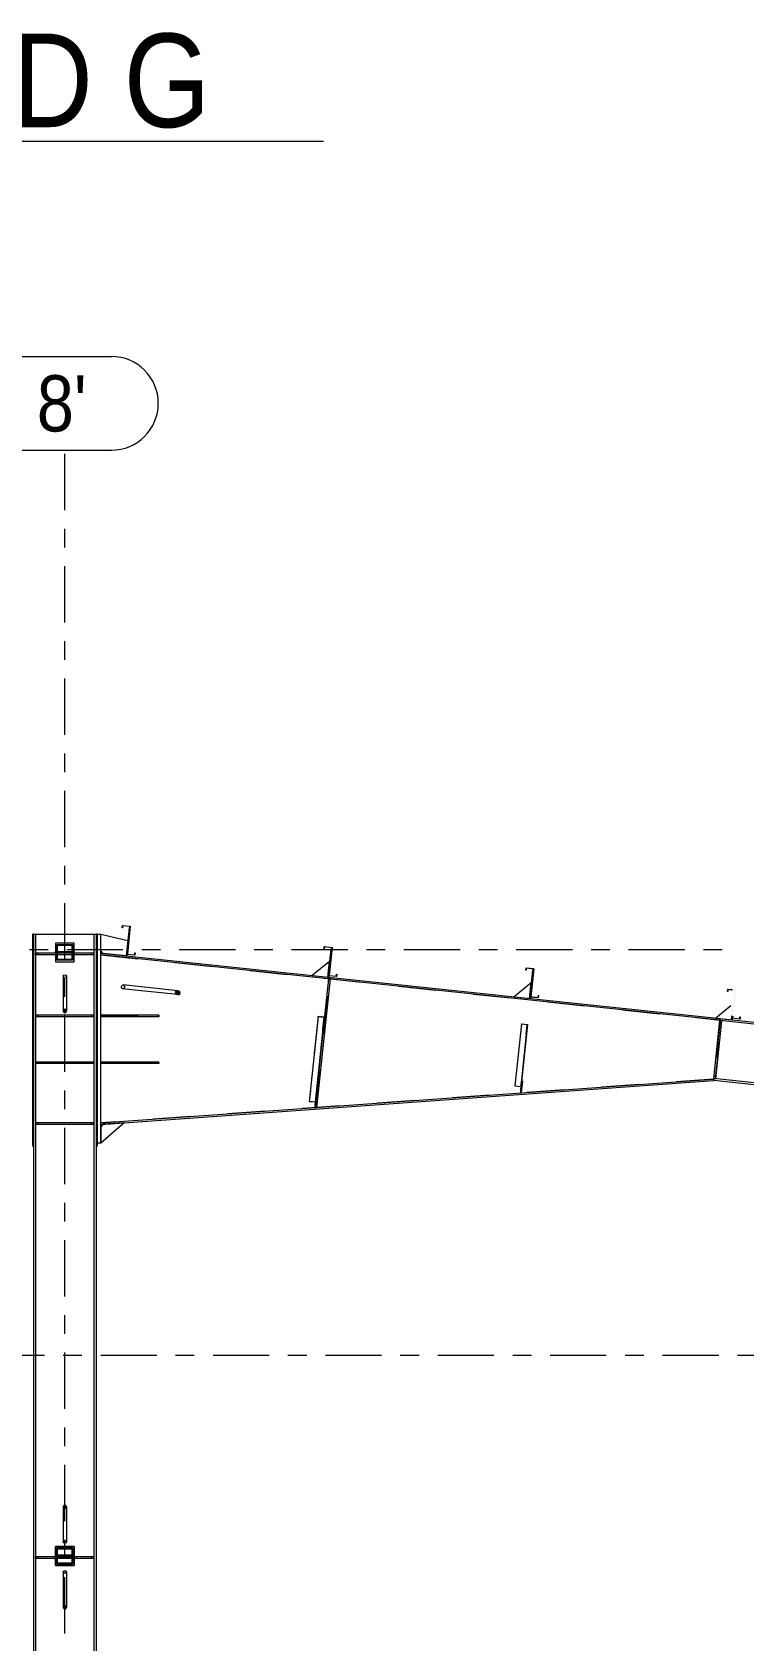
# Model space of a CAD drawing. Header units: millimetres. Extents: x -49 to 773, y -73 to 501.
# Drawn here: x 224.4 to 262.4, y 246.2 to 332.1 of the extents above; entities that cross this region are included whole.
import ezdxf

# ---------------------------------------------------------------- set-up
doc = ezdxf.new("R2010")
doc.units = ezdxf.units.MM
for name, pattern in [('XKITLINE00', [0]), ('XKITLINE02', [4, 2, -2]), ('XKITLINE03', [6, 3, -1, 1, -1])]:
    doc.linetypes.add(name, pattern=pattern)
for name, color, linetype, lineweight in [('OtherObjectType', 7, 'Continuous', 0), ('Part', 2, 'Continuous', 0), ('S-grid', 1, 'Continuous', 0)]:
    doc.layers.add(name, color=color, linetype=linetype, lineweight=lineweight)
doc.styles.add('ARIAL', font='ARIAL.TTF')

# ---------------------------------------------------------------- blocks, each defined once
blk = doc.blocks.new('*A217')
at = {"layer": 'Part'}
blk.add_hatch(color=3, dxfattribs=at).paths.add_polyline_path([(226.147, 253.457), (226.206, 253.43), (226.23, 253.364), (226.206, 253.299), (226.147, 253.271), (226.088, 253.299), (226.064, 253.364), (226.088, 253.43)], flags=17)
blk = doc.blocks.new('*A218')
at = {"layer": 'Part'}
blk.add_hatch(color=3, dxfattribs=at).paths.add_polyline_path([(226.147, 248.087), (226.206, 248.06), (226.23, 247.994), (226.206, 247.928), (226.147, 247.901), (226.088, 247.928), (226.064, 247.994), (226.088, 248.06)], flags=17)
blk = doc.blocks.new('*A223')
at = {"layer": 'Part'}
h = blk.add_hatch(color=3, dxfattribs=at)
h.paths.add_polyline_path([(225.73, 250.32), (225.73, 251.154), (226.564, 251.154), (226.564, 250.32)], flags=17)
h.paths.add_polyline_path([(225.764, 251.12), (225.764, 250.354), (226.53, 250.354), (226.53, 251.12)])
blk = doc.blocks.new('*A226')
at = {"layer": 'Part'}
blk.add_hatch(color=3, dxfattribs=at).paths.add_polyline_path([(250.529, 279.137), (250.531, 279.163), (250.863, 279.128), (250.808, 278.607), (250.791, 278.609), (250.843, 279.104)], flags=17)
blk = doc.blocks.new('*A228')
at = {"layer": 'Part'}
h = blk.add_hatch(color=3, dxfattribs=at)
h.paths.add_polyline_path([(225.73, 282.558), (225.73, 283.392), (226.564, 283.392), (226.564, 282.558)], flags=17)
h.paths.add_polyline_path([(225.764, 283.358), (225.764, 282.592), (226.53, 282.592), (226.53, 283.358)])
blk = doc.blocks.new('*A241')
at = {"layer": 'Part'}
blk.add_hatch(color=3, dxfattribs=at).paths.add_polyline_path([(251.419, 280.57), (251.43, 280.679), (251.445, 280.677), (251.432, 280.553), (251.018, 280.597), (251.175, 282.09), (250.791, 282.131), (250.779, 282.021), (250.764, 282.023), (250.777, 282.147), (251.192, 282.104), (251.034, 280.61)], flags=17)
blk = doc.blocks.new('*A242')
at = {"layer": 'Part'}
blk.add_hatch(color=3, dxfattribs=at).paths.add_polyline_path([(240.645, 281.706), (240.657, 281.815), (240.672, 281.814), (240.658, 281.689), (240.244, 281.733), (240.402, 283.227), (240.017, 283.267), (240.006, 283.158), (239.991, 283.159), (240.004, 283.284), (240.418, 283.24), (240.261, 281.747)], flags=17)
blk = doc.blocks.new('*A243')
at = {"layer": 'Part'}
blk.add_hatch(color=3, dxfattribs=at).paths.add_polyline_path([(240.645, 281.706), (240.657, 281.815), (240.672, 281.814), (240.658, 281.689), (240.244, 281.733), (240.402, 283.227), (240.017, 283.267), (240.006, 283.158), (239.991, 283.159), (240.004, 283.284), (240.418, 283.24), (240.261, 281.747)], flags=17)
blk = doc.blocks.new('*A246')
at = {"layer": 'Part'}
blk.add_hatch(color=3, dxfattribs=at).paths.add_polyline_path([(239.677, 279.534), (239.68, 279.567), (240.012, 279.532), (239.944, 278.887), (239.927, 278.888), (239.992, 279.501)], flags=17)
blk = doc.blocks.new('*A247')
at = {"layer": 'Part'}
blk.add_hatch(color=3, dxfattribs=at).paths.add_polyline_path([(232.252, 280.907), (232.296, 280.864), (232.308, 280.81), (232.285, 280.761), (232.233, 280.728), (232.165, 280.721), (232.101, 280.742), (232.056, 280.785), (232.044, 280.838), (232.067, 280.888), (232.12, 280.921), (232.187, 280.928)], flags=17)
blk = doc.blocks.new('*A249')
at = {"layer": 'Part'}
blk.add_hatch(color=3, dxfattribs=at).paths.add_polyline_path([(226.147, 279.938), (226.206, 279.911), (226.23, 279.846), (226.206, 279.78), (226.147, 279.753), (226.088, 279.78), (226.064, 279.846), (226.088, 279.911)], flags=17)
blk = doc.blocks.new('*A250')
at = {"layer": 'Part'}
blk.add_hatch(color=3, dxfattribs=at).paths.add_polyline_path([(229.872, 282.842), (229.883, 282.952), (229.898, 282.95), (229.885, 282.826), (229.471, 282.87), (229.628, 284.363), (229.244, 284.403), (229.232, 284.294), (229.217, 284.296), (229.23, 284.42), (229.645, 284.376), (229.487, 282.883)], flags=17)
blk = doc.blocks.new('*A251')
at = {"layer": 'Part'}
blk.add_hatch(color=3, dxfattribs=at).paths.add_polyline_path([(229.872, 282.842), (229.883, 282.952), (229.898, 282.95), (229.885, 282.826), (229.471, 282.87), (229.628, 284.363), (229.244, 284.403), (229.232, 284.294), (229.217, 284.296), (229.23, 284.42), (229.645, 284.376), (229.487, 282.883)], flags=17)
blk = doc.blocks.new('*A254')
at = {"layer": 'Part'}
blk.add_hatch(color=3, dxfattribs=at).paths.add_polyline_path([(262.192, 279.433), (262.204, 279.543), (262.219, 279.541), (262.206, 279.417), (261.791, 279.46), (261.949, 280.954), (261.564, 280.994), (261.553, 280.885), (261.538, 280.887), (261.551, 281.011), (261.965, 280.967), (261.808, 279.474)], flags=17)
blk = doc.blocks.new('*A255')
at = {"layer": 'Part'}
blk.add_hatch(color=3, dxfattribs=at).paths.add_polyline_path([(262.192, 279.433), (262.204, 279.543), (262.219, 279.541), (262.206, 279.417), (261.791, 279.46), (261.949, 280.954), (261.564, 280.994), (261.553, 280.885), (261.538, 280.887), (261.551, 281.011), (261.965, 280.967), (261.808, 279.474)], flags=17)
blk = doc.blocks.new('*A256')
at = {"layer": 'Part'}
blk.add_hatch(color=3, dxfattribs=at).paths.add_polyline_path([(251.419, 280.57), (251.43, 280.679), (251.445, 280.677), (251.432, 280.553), (251.018, 280.597), (251.175, 282.09), (250.791, 282.131), (250.779, 282.021), (250.764, 282.023), (250.777, 282.147), (251.192, 282.104), (251.034, 280.61)], flags=17)
blk = doc.blocks.new('*A896')
at = {"layer": 'S-grid', "color": 1, "linetype": 'XKITLINE03', "lineweight": 0}
blk.add_line((190.255, 283.136), (262.038, 283.136), dxfattribs=at)
blk = doc.blocks.new('*A897')
at = {"layer": 'S-grid', "color": 1, "linetype": 'XKITLINE03', "lineweight": 0}
blk.add_line((-5.936, 261.47), (454.905, 261.47), dxfattribs=at)
blk = doc.blocks.new('*A1140')
at = {"layer": 'S-grid', "color": 1, "linetype": 'XKITLINE03', "lineweight": 0}
blk.add_line((226.147, 162.602), (226.147, 309.803), dxfattribs=at)
at = {"layer": 'S-grid', "color": 3, "style": 'ARIAL', "width": 0.85}
blk.add_text("8'", height=3, dxfattribs=at).set_placement((224.653, 310.803))
blk = doc.blocks.new('*A1141')
at = {"layer": 'Part', "color": 2, "linetype": 'XKITLINE00', "lineweight": 0}
for p, q in [((224.48, 283.953), (227.814, 283.953)), ((224.589, 283.953), (224.589, 282.933)), ((227.705, 283.953), (227.705, 282.933)), ((224.589, 282.85), (224.589, 250.695)), ((227.705, 282.85), (227.705, 250.695)), ((224.48, 272.62), (224.48, 186.428)), ((227.814, 272.62), (227.814, 186.428)), ((224.589, 250.612), (224.589, 218.457)), ((227.705, 250.612), (227.705, 218.457))]:
    blk.add_line(p, q, dxfattribs=at)
at = {"layer": 'Part', "color": 7, "linetype": 'XKITLINE02', "lineweight": 0}
for p, q in [((224.48, 272.62), (224.48, 283.953)), ((227.814, 283.953), (227.814, 272.62)), ((224.589, 282.933), (224.589, 282.85)), ((227.705, 282.933), (227.705, 282.85)), ((224.589, 250.695), (224.589, 250.612)), ((227.705, 250.695), (227.705, 250.612))]:
    blk.add_line(p, q, dxfattribs=at)
blk = doc.blocks.new('*A1144')
at = {"layer": 'Part', "color": 7, "linetype": 'XKITLINE02', "lineweight": 0}
for p, q in [((261.135, 279.337), (260.808, 276.237)), ((261.138, 279.362), (261.146, 279.445)), ((333.78, 271.784), (333.43, 268.469)), ((326.074, 269.244), (325.743, 269.279)), ((326.086, 269.352), (325.754, 269.387))]:
    blk.add_line(p, q, dxfattribs=at)
at = {"layer": 'Part', "color": 2, "linetype": 'XKITLINE00', "lineweight": 0}
for p, q in [((261.138, 279.362), (261.135, 279.337)), ((333.769, 271.676), (261.135, 279.337)), ((261.146, 279.445), (333.78, 271.784)), ((260.808, 276.237), (260.797, 276.13)), ((325.743, 269.279), (260.797, 276.13)), ((325.754, 269.387), (260.808, 276.237)), ((333.43, 268.469), (326.074, 269.244)), ((333.442, 268.576), (326.086, 269.352))]:
    blk.add_line(p, q, dxfattribs=at)
blk = doc.blocks.new('*A1191')
at = {"layer": 'Part', "color": 2, "linetype": 'XKITLINE00', "lineweight": 0}
for p, q in [((226.088, 253.43), (226.064, 253.364)), ((226.064, 253.364), (226.064, 251.955)), ((226.064, 253.364), (226.088, 253.299)), ((226.147, 253.457), (226.088, 253.43)), ((226.088, 253.299), (226.147, 253.271)), ((226.206, 253.43), (226.147, 253.457)), ((226.147, 253.271), (226.206, 253.299)), ((226.23, 253.364), (226.206, 253.43)), ((226.206, 253.299), (226.23, 253.364)), ((226.23, 253.364), (226.23, 251.955))]:
    blk.add_line(p, q, dxfattribs=at)
at = {"layer": 'Part', "color": 7, "linetype": 'XKITLINE02', "lineweight": 0}
for p, q in [((226.064, 251.955), (226.064, 251.499)), ((226.23, 251.955), (226.23, 251.499)), ((226.064, 251.499), (226.088, 251.552)), ((226.088, 251.446), (226.064, 251.499)), ((226.088, 251.552), (226.147, 251.574)), ((226.147, 251.424), (226.088, 251.446)), ((226.147, 251.574), (226.206, 251.552)), ((226.206, 251.446), (226.147, 251.424)), ((226.206, 251.552), (226.23, 251.499)), ((226.23, 251.499), (226.206, 251.446))]:
    blk.add_line(p, q, dxfattribs=at)
blk = doc.blocks.new('*A1192')
at = {"layer": 'Part', "color": 7, "linetype": 'XKITLINE02', "lineweight": 0}
for p, q in [((226.064, 249.882), (226.088, 249.935)), ((226.064, 249.882), (226.064, 249.422)), ((226.088, 249.829), (226.064, 249.882)), ((226.088, 249.935), (226.147, 249.957)), ((226.147, 249.807), (226.088, 249.829)), ((226.147, 249.957), (226.206, 249.935)), ((226.206, 249.829), (226.147, 249.807)), ((226.206, 249.935), (226.23, 249.882)), ((226.23, 249.882), (226.206, 249.829)), ((226.23, 249.882), (226.23, 249.422))]:
    blk.add_line(p, q, dxfattribs=at)
at = {"layer": 'Part', "color": 2, "linetype": 'XKITLINE00', "lineweight": 0}
for p, q in [((226.064, 249.422), (226.064, 247.994)), ((226.23, 249.422), (226.23, 247.994)), ((226.088, 248.06), (226.064, 247.994)), ((226.064, 247.994), (226.088, 247.928)), ((226.147, 248.087), (226.088, 248.06)), ((226.088, 247.928), (226.147, 247.901)), ((226.206, 248.06), (226.147, 248.087)), ((226.147, 247.901), (226.206, 247.928)), ((226.23, 247.994), (226.206, 248.06)), ((226.206, 247.928), (226.23, 247.994))]:
    blk.add_line(p, q, dxfattribs=at)
blk = doc.blocks.new('*A1197')
at = {"layer": 'Part', "color": 7, "linetype": 'XKITLINE02', "lineweight": 0}
for p, q in [((226.564, 251.154), (225.73, 251.154)), ((225.73, 251.154), (225.73, 250.32)), ((225.764, 250.354), (225.764, 251.12)), ((225.764, 251.12), (226.53, 251.12)), ((226.53, 251.12), (226.53, 250.354)), ((226.564, 250.32), (226.564, 251.154)), ((225.73, 250.32), (226.564, 250.32)), ((226.53, 250.354), (225.764, 250.354))]:
    blk.add_line(p, q, dxfattribs=at)
blk = doc.blocks.new('*A1205')
at = {"layer": 'Part', "color": 2, "linetype": 'XKITLINE00', "lineweight": 0}
for p, q in [((225.647, 250.695), (224.589, 250.695)), ((224.589, 250.612), (224.589, 250.695)), ((225.647, 250.612), (224.589, 250.612)), ((227.705, 250.695), (226.647, 250.695)), ((227.705, 250.612), (226.647, 250.612)), ((227.705, 250.695), (227.705, 250.612))]:
    blk.add_line(p, q, dxfattribs=at)
at = {"layer": 'Part', "color": 7, "linetype": 'XKITLINE02', "lineweight": 0}
for p, q in [((224.714, 250.612), (224.714, 250.695)), ((226.647, 250.695), (225.647, 250.695)), ((226.647, 250.612), (225.647, 250.612)), ((227.58, 250.612), (227.58, 250.695))]:
    blk.add_line(p, q, dxfattribs=at)
blk = doc.blocks.new('*A1206')
at = {"layer": 'Part', "color": 7, "linetype": 'XKITLINE02', "lineweight": 0}
for p, q in [((225.647, 250.695), (225.647, 250.779)), ((225.647, 250.779), (226.647, 250.779)), ((226.647, 250.695), (225.647, 250.695)), ((226.647, 250.779), (226.647, 250.695))]:
    blk.add_line(p, q, dxfattribs=at)
blk = doc.blocks.new('*A1207')
at = {"layer": 'Part', "color": 2, "linetype": 'XKITLINE00', "lineweight": 0}
for p, q in [((226.647, 251.237), (225.647, 251.237)), ((225.647, 251.237), (225.647, 250.237)), ((226.647, 250.237), (226.647, 251.237)), ((225.647, 250.237), (226.647, 250.237))]:
    blk.add_line(p, q, dxfattribs=at)
blk = doc.blocks.new('*A1208')
at = {"layer": 'Part', "color": 7, "linetype": 'XKITLINE02', "lineweight": 0}
for p, q in [((227.705, 250.695), (224.589, 250.695)), ((224.589, 250.612), (224.589, 250.695)), ((227.705, 250.612), (224.589, 250.612)), ((224.714, 250.695), (224.714, 250.612)), ((227.58, 250.612), (227.58, 250.695)), ((227.705, 250.695), (227.705, 250.612))]:
    blk.add_line(p, q, dxfattribs=at)
blk = doc.blocks.new('*A1209')
at = {"layer": 'Part', "color": 7, "linetype": 'XKITLINE02', "lineweight": 0}
for p, q in [((225.647, 250.779), (225.647, 250.695)), ((226.647, 250.779), (225.647, 250.779)), ((225.647, 250.695), (226.647, 250.695)), ((226.647, 250.695), (226.647, 250.779))]:
    blk.add_line(p, q, dxfattribs=at)
blk = doc.blocks.new('*A1210')
at = {"layer": 'Part', "color": 7, "linetype": 'XKITLINE02', "lineweight": 0}
for p, q in [((225.647, 251.237), (226.647, 251.237)), ((225.647, 250.237), (225.647, 251.237)), ((226.647, 251.237), (226.647, 250.237)), ((226.647, 250.237), (225.647, 250.237))]:
    blk.add_line(p, q, dxfattribs=at)
blk = doc.blocks.new('*A1212')
at = {"layer": 'Part', "color": 2, "linetype": 'XKITLINE00', "lineweight": 0}
for p, q in [((225.73, 250.32), (225.73, 251.154)), ((225.73, 251.154), (226.564, 251.154)), ((225.764, 250.354), (225.764, 251.12)), ((225.764, 251.12), (226.53, 251.12)), ((226.53, 251.12), (226.53, 250.354)), ((226.564, 251.154), (226.564, 250.32)), ((226.564, 250.32), (225.73, 250.32)), ((226.53, 250.354), (225.764, 250.354))]:
    blk.add_line(p, q, dxfattribs=at)
blk = doc.blocks.new('*A1215')
at = {"layer": 'Part', "color": 2, "linetype": 'XKITLINE00', "lineweight": 0}
blk.add_line((251.055, 281.347), (250.139, 280.606), dxfattribs=at)
at = {"layer": 'Part', "color": 7, "linetype": 'XKITLINE02', "lineweight": 0}
for p, q in [((250.968, 280.518), (251.055, 281.347)), ((250.139, 280.606), (250.968, 280.518))]:
    blk.add_line(p, q, dxfattribs=at)
blk = doc.blocks.new('*A1216')
at = {"layer": 'Part', "color": 2, "linetype": 'XKITLINE00', "lineweight": 0}
for p, q in [((250.521, 275.883), (250.477, 275.474)), ((250.584, 276.092), (250.52, 275.477)), ((250.543, 276.096), (250.584, 276.092))]:
    blk.add_line(p, q, dxfattribs=at)
at = {"layer": 'Part', "color": 7, "linetype": 'XKITLINE02', "lineweight": 0}
for p, q in [((250.521, 275.883), (250.543, 276.096)), ((250.519, 275.47), (250.477, 275.474)), ((250.491, 275.599), (250.532, 275.594)), ((250.52, 275.477), (250.519, 275.47))]:
    blk.add_line(p, q, dxfattribs=at)
blk = doc.blocks.new('*A1217')
at = {"layer": 'Part', "color": 7, "linetype": 'XKITLINE02', "lineweight": 0}
for p, q in [((250.543, 276.096), (250.477, 275.474)), ((250.519, 275.47), (250.584, 276.092)), ((250.584, 276.092), (250.543, 276.096)), ((250.477, 275.474), (250.519, 275.47)), ((250.491, 275.599), (250.532, 275.594))]:
    blk.add_line(p, q, dxfattribs=at)
blk = doc.blocks.new('*A1218')
at = {"layer": 'Part', "color": 2, "linetype": 'XKITLINE00', "lineweight": 0}
for p, q in [((261.762, 279.581), (261.741, 279.382)), ((261.791, 279.46), (261.783, 279.378))]:
    blk.add_line(p, q, dxfattribs=at)
at = {"layer": 'Part', "color": 7, "linetype": 'XKITLINE02', "lineweight": 0}
for p, q in [((261.783, 279.378), (261.741, 279.382)), ((261.791, 279.46), (261.803, 279.576))]:
    blk.add_line(p, q, dxfattribs=at)
blk = doc.blocks.new('*A1219')
at = {"layer": 'Part', "color": 2, "linetype": 'XKITLINE00', "lineweight": 0}
blk.add_line((261.721, 280.123), (260.912, 279.469), dxfattribs=at)
at = {"layer": 'Part', "color": 7, "linetype": 'XKITLINE02', "lineweight": 0}
for p, q in [((260.912, 279.469), (261.741, 279.382)), ((261.741, 279.382), (261.762, 279.581))]:
    blk.add_line(p, q, dxfattribs=at)
blk = doc.blocks.new('*A1220')
at = {"layer": 'Part', "color": 7, "linetype": 'XKITLINE02', "lineweight": 0}
for p, q in [((250.531, 279.163), (250.181, 275.842)), ((250.843, 279.104), (250.475, 275.609)), ((250.491, 275.607), (250.863, 279.128)), ((250.181, 275.842), (250.496, 275.809)), ((250.182, 275.853), (250.514, 275.818)), ((250.475, 275.609), (250.491, 275.607))]:
    blk.add_line(p, q, dxfattribs=at)
blk = doc.blocks.new('*A1221')
at = {"layer": 'Part', "color": 2, "linetype": 'XKITLINE00', "lineweight": 0}
for p, q in [((250.529, 279.137), (250.181, 275.842)), ((250.791, 278.609), (250.475, 275.609)), ((250.863, 279.128), (250.521, 275.883)), ((250.529, 279.137), (250.531, 279.163)), ((250.843, 279.104), (250.529, 279.137)), ((250.531, 279.163), (250.863, 279.128)), ((250.791, 278.609), (250.843, 279.104)), ((250.791, 278.609), (250.808, 278.607)), ((250.181, 275.842), (250.496, 275.809)), ((250.475, 275.609), (250.491, 275.607))]:
    blk.add_line(p, q, dxfattribs=at)
at = {"layer": 'Part', "color": 7, "linetype": 'XKITLINE02', "lineweight": 0}
for p, q in [((250.182, 275.853), (250.514, 275.818)), ((250.491, 275.607), (250.521, 275.883))]:
    blk.add_line(p, q, dxfattribs=at)
blk = doc.blocks.new('*A1222')
at = {"layer": 'Part', "color": 7, "linetype": 'XKITLINE02', "lineweight": 0}
for p, q in [((261.135, 279.337), (260.808, 276.237)), ((260.891, 276.229), (261.218, 279.328)), ((261.218, 279.328), (261.135, 279.337)), ((261.122, 279.213), (261.205, 279.204)), ((260.808, 276.237), (260.891, 276.229)), ((260.821, 276.362), (260.904, 276.353))]:
    blk.add_line(p, q, dxfattribs=at)
blk = doc.blocks.new('*A1223')
at = {"layer": 'Part', "color": 2, "linetype": 'XKITLINE00', "lineweight": 0}
for p, q in [((260.808, 276.237), (261.135, 279.337)), ((261.218, 279.328), (260.891, 276.229))]:
    blk.add_line(p, q, dxfattribs=at)
at = {"layer": 'Part', "color": 7, "linetype": 'XKITLINE02', "lineweight": 0}
for p, q in [((261.218, 279.328), (261.135, 279.337)), ((261.122, 279.213), (261.205, 279.204)), ((260.891, 276.229), (260.808, 276.237)), ((260.904, 276.353), (260.821, 276.362))]:
    blk.add_line(p, q, dxfattribs=at)
blk = doc.blocks.new('*A1230')
at = {"layer": 'Part', "color": 2, "linetype": 'XKITLINE00', "lineweight": 0}
for p, q in [((225.73, 282.558), (225.73, 283.392)), ((225.73, 283.392), (226.564, 283.392)), ((225.764, 282.592), (225.764, 283.358)), ((225.764, 283.358), (226.53, 283.358)), ((226.53, 283.358), (226.53, 282.592)), ((226.564, 283.392), (226.564, 282.558)), ((226.564, 282.558), (225.73, 282.558)), ((226.53, 282.592), (225.764, 282.592))]:
    blk.add_line(p, q, dxfattribs=at)
blk = doc.blocks.new('*A1250')
at = {"layer": 'Part', "color": 2, "linetype": 'XKITLINE00', "lineweight": 0}
for p, q in [((250.764, 282.023), (250.777, 282.147)), ((250.779, 282.021), (250.764, 282.023)), ((250.777, 282.147), (251.192, 282.104)), ((250.791, 282.131), (250.779, 282.021)), ((251.175, 282.09), (250.791, 282.131)), ((251.018, 280.597), (251.175, 282.09)), ((251.192, 282.104), (251.034, 280.61)), ((251.432, 280.553), (251.018, 280.597)), ((251.034, 280.61), (251.419, 280.57)), ((251.419, 280.57), (251.43, 280.679)), ((251.43, 280.679), (251.445, 280.677)), ((251.445, 280.677), (251.432, 280.553))]:
    blk.add_line(p, q, dxfattribs=at)
blk = doc.blocks.new('*A1251')
at = {"layer": 'Part', "color": 2, "linetype": 'XKITLINE00', "lineweight": 0}
for p, q in [((250.764, 282.023), (250.777, 282.147)), ((250.779, 282.021), (250.764, 282.023)), ((250.777, 282.147), (251.192, 282.104)), ((250.791, 282.131), (250.779, 282.021)), ((251.175, 282.09), (250.791, 282.131)), ((251.018, 280.597), (251.175, 282.09)), ((251.192, 282.104), (251.034, 280.61)), ((251.432, 280.553), (251.018, 280.597)), ((251.034, 280.61), (251.419, 280.57)), ((251.419, 280.57), (251.43, 280.679)), ((251.43, 280.679), (251.445, 280.677)), ((251.445, 280.677), (251.432, 280.553))]:
    blk.add_line(p, q, dxfattribs=at)
blk = doc.blocks.new('*A1252')
at = {"layer": 'Part', "color": 2, "linetype": 'XKITLINE00', "lineweight": 0}
for p, q in [((239.991, 283.159), (240.004, 283.284)), ((240.006, 283.158), (239.991, 283.159)), ((240.004, 283.284), (240.418, 283.24)), ((240.017, 283.267), (240.006, 283.158)), ((240.402, 283.227), (240.017, 283.267)), ((240.244, 281.733), (240.402, 283.227)), ((240.418, 283.24), (240.261, 281.747)), ((240.658, 281.689), (240.244, 281.733)), ((240.261, 281.747), (240.645, 281.706)), ((240.645, 281.706), (240.657, 281.815)), ((240.657, 281.815), (240.672, 281.814)), ((240.672, 281.814), (240.658, 281.689))]:
    blk.add_line(p, q, dxfattribs=at)
blk = doc.blocks.new('*A1253')
at = {"layer": 'Part', "color": 2, "linetype": 'XKITLINE00', "lineweight": 0}
for p, q in [((239.991, 283.159), (240.004, 283.284)), ((240.006, 283.158), (239.991, 283.159)), ((240.004, 283.284), (240.418, 283.24)), ((240.017, 283.267), (240.006, 283.158)), ((240.402, 283.227), (240.017, 283.267)), ((240.244, 281.733), (240.402, 283.227)), ((240.418, 283.24), (240.261, 281.747)), ((240.658, 281.689), (240.244, 281.733)), ((240.261, 281.747), (240.645, 281.706)), ((240.645, 281.706), (240.657, 281.815)), ((240.657, 281.815), (240.672, 281.814)), ((240.672, 281.814), (240.658, 281.689))]:
    blk.add_line(p, q, dxfattribs=at)
blk = doc.blocks.new('*A1256')
at = {"layer": 'Part', "color": 7, "linetype": 'XKITLINE02', "lineweight": 0}
for p, q in [((228.064, 273.87), (228.064, 282.85)), ((228.064, 282.85), (261.138, 279.362)), ((261.138, 279.362), (260.806, 276.214)), ((260.791, 276.213), (228.064, 273.87))]:
    blk.add_line(p, q, dxfattribs=at)
at = {"layer": 'Part', "color": 2, "linetype": 'XKITLINE00', "lineweight": 0}
blk.add_line((260.806, 276.214), (260.791, 276.213), dxfattribs=at)
blk = doc.blocks.new('*A1257')
at = {"layer": 'Part', "color": 2, "linetype": 'XKITLINE00', "lineweight": 0}
for p, q in [((228.064, 273.87), (260.791, 276.213)), ((228.069, 273.787), (260.797, 276.13)), ((260.791, 276.213), (260.797, 276.13)), ((228.064, 273.87), (228.069, 273.787))]:
    blk.add_line(p, q, dxfattribs=at)
blk = doc.blocks.new('*A1258')
at = {"layer": 'Part', "color": 2, "linetype": 'XKITLINE00', "lineweight": 0}
for p, q in [((228.064, 282.85), (228.072, 282.933)), ((261.138, 279.362), (228.064, 282.85)), ((228.072, 282.933), (261.146, 279.445)), ((261.146, 279.445), (261.138, 279.362))]:
    blk.add_line(p, q, dxfattribs=at)
blk = doc.blocks.new('*A1259')
at = {"layer": 'Part', "color": 2, "linetype": 'XKITLINE00', "lineweight": 0}
for p, q in [((224.48, 283.953), (224.414, 283.953)), ((224.414, 283.953), (224.414, 272.62)), ((224.48, 283.953), (224.48, 272.62)), ((224.48, 272.62), (224.414, 272.62))]:
    blk.add_line(p, q, dxfattribs=at)
blk = doc.blocks.new('*A1260')
at = {"layer": 'Part', "color": 2, "linetype": 'XKITLINE00', "lineweight": 0}
for p, q in [((227.88, 283.953), (227.814, 283.953)), ((227.814, 283.953), (227.814, 272.62)), ((227.88, 283.953), (227.88, 272.62)), ((227.88, 272.62), (227.814, 272.62))]:
    blk.add_line(p, q, dxfattribs=at)
blk = doc.blocks.new('*A1262')
at = {"layer": 'Part', "color": 2, "linetype": 'XKITLINE00', "lineweight": 0}
for p, q in [((227.897, 272.787), (227.897, 283.953)), ((227.897, 283.953), (228.064, 283.953)), ((228.064, 272.787), (228.064, 283.953)), ((228.064, 272.787), (227.897, 272.787))]:
    blk.add_line(p, q, dxfattribs=at)
blk = doc.blocks.new('*A1264')
at = {"layer": 'Part', "color": 2, "linetype": 'XKITLINE00', "lineweight": 0}
for p, q in [((227.697, 273.87), (224.597, 273.87)), ((224.597, 273.787), (224.597, 273.87)), ((227.697, 273.787), (224.597, 273.787)), ((227.697, 273.87), (227.697, 273.787))]:
    blk.add_line(p, q, dxfattribs=at)
at = {"layer": 'Part', "color": 7, "linetype": 'XKITLINE02', "lineweight": 0}
for p, q in [((224.722, 273.787), (224.722, 273.87)), ((227.572, 273.787), (227.572, 273.87))]:
    blk.add_line(p, q, dxfattribs=at)
blk = doc.blocks.new('*A1265')
at = {"layer": 'Part', "color": 7, "linetype": 'XKITLINE02', "lineweight": 0}
for p, q in [((227.697, 273.87), (224.597, 273.87)), ((224.597, 273.87), (224.597, 273.787)), ((227.697, 273.787), (224.597, 273.787)), ((224.722, 273.787), (224.722, 273.87)), ((227.572, 273.787), (227.572, 273.87)), ((227.697, 273.787), (227.697, 273.87))]:
    blk.add_line(p, q, dxfattribs=at)
blk = doc.blocks.new('*A1266')
at = {"layer": 'Part', "color": 2, "linetype": 'XKITLINE00', "lineweight": 0}
for p, q in [((229.31, 273.875), (228.064, 272.787)), ((228.188, 273.795), (228.064, 273.661))]:
    blk.add_line(p, q, dxfattribs=at)
at = {"layer": 'Part', "color": 7, "linetype": 'XKITLINE02', "lineweight": 0}
for p, q in [((228.064, 273.661), (228.064, 272.787)), ((229.31, 273.875), (228.188, 273.795))]:
    blk.add_line(p, q, dxfattribs=at)
blk = doc.blocks.new('*A1273')
at = {"layer": 'Part', "color": 2, "linetype": 'XKITLINE00', "lineweight": 0}
for p, q in [((227.697, 277.12), (224.597, 277.12)), ((224.597, 277.037), (224.597, 277.12)), ((227.697, 277.037), (224.597, 277.037)), ((227.697, 277.12), (227.697, 277.037))]:
    blk.add_line(p, q, dxfattribs=at)
at = {"layer": 'Part', "color": 7, "linetype": 'XKITLINE02', "lineweight": 0}
for p, q in [((224.722, 277.037), (224.722, 277.12)), ((227.572, 277.037), (227.572, 277.12))]:
    blk.add_line(p, q, dxfattribs=at)
blk = doc.blocks.new('*A1274')
at = {"layer": 'Part', "color": 7, "linetype": 'XKITLINE02', "lineweight": 0}
for p, q in [((227.697, 277.12), (224.597, 277.12)), ((224.597, 277.12), (224.597, 277.037)), ((227.697, 277.037), (224.597, 277.037)), ((224.722, 277.037), (224.722, 277.12)), ((227.572, 277.037), (227.572, 277.12)), ((227.697, 277.037), (227.697, 277.12))]:
    blk.add_line(p, q, dxfattribs=at)
blk = doc.blocks.new('*A1275')
at = {"layer": 'Part', "color": 2, "linetype": 'XKITLINE00', "lineweight": 0}
for p, q in [((227.697, 279.62), (224.597, 279.62)), ((224.597, 279.537), (224.597, 279.62)), ((227.697, 279.537), (224.597, 279.537)), ((227.697, 279.62), (227.697, 279.537))]:
    blk.add_line(p, q, dxfattribs=at)
at = {"layer": 'Part', "color": 7, "linetype": 'XKITLINE02', "lineweight": 0}
for p, q in [((224.722, 279.537), (224.722, 279.62)), ((227.572, 279.537), (227.572, 279.62))]:
    blk.add_line(p, q, dxfattribs=at)
blk = doc.blocks.new('*A1276')
at = {"layer": 'Part', "color": 7, "linetype": 'XKITLINE02', "lineweight": 0}
for p, q in [((227.697, 279.62), (224.597, 279.62)), ((224.597, 279.62), (224.597, 279.537)), ((227.697, 279.537), (224.597, 279.537)), ((224.722, 279.537), (224.722, 279.62)), ((227.572, 279.537), (227.572, 279.62)), ((227.697, 279.537), (227.697, 279.62))]:
    blk.add_line(p, q, dxfattribs=at)
blk = doc.blocks.new('*A1277')
at = {"layer": 'Part', "color": 7, "linetype": 'XKITLINE02', "lineweight": 0}
for p, q in [((227.697, 282.933), (224.597, 282.933)), ((224.597, 282.933), (224.597, 282.85)), ((227.697, 282.85), (224.597, 282.85)), ((224.722, 282.85), (224.722, 282.933)), ((227.572, 282.85), (227.572, 282.933)), ((227.697, 282.85), (227.697, 282.933))]:
    blk.add_line(p, q, dxfattribs=at)
blk = doc.blocks.new('*A1278')
at = {"layer": 'Part', "color": 2, "linetype": 'XKITLINE00', "lineweight": 0}
for p, q in [((225.647, 282.933), (224.589, 282.933)), ((224.589, 282.85), (224.589, 282.933)), ((225.647, 282.85), (224.589, 282.85)), ((227.705, 282.933), (226.647, 282.933)), ((227.705, 282.85), (226.647, 282.85)), ((227.705, 282.933), (227.705, 282.85))]:
    blk.add_line(p, q, dxfattribs=at)
at = {"layer": 'Part', "color": 7, "linetype": 'XKITLINE02', "lineweight": 0}
for p, q in [((224.714, 282.85), (224.714, 282.933)), ((226.647, 282.933), (225.647, 282.933)), ((226.647, 282.85), (225.647, 282.85)), ((227.58, 282.85), (227.58, 282.933))]:
    blk.add_line(p, q, dxfattribs=at)
blk = doc.blocks.new('*A1279')
at = {"layer": 'Part', "color": 7, "linetype": 'XKITLINE02', "lineweight": 0}
for p, q in [((225.647, 282.933), (225.647, 283.017)), ((225.647, 283.017), (226.647, 283.017)), ((226.647, 282.933), (225.647, 282.933)), ((226.647, 283.017), (226.647, 282.933))]:
    blk.add_line(p, q, dxfattribs=at)
blk = doc.blocks.new('*A1280')
at = {"layer": 'Part', "color": 2, "linetype": 'XKITLINE00', "lineweight": 0}
for p, q in [((226.647, 283.475), (225.647, 283.475)), ((225.647, 283.475), (225.647, 282.475)), ((226.647, 282.475), (226.647, 283.475)), ((225.647, 282.475), (226.647, 282.475))]:
    blk.add_line(p, q, dxfattribs=at)
blk = doc.blocks.new('*A1281')
at = {"layer": 'Part', "color": 2, "linetype": 'XKITLINE00', "lineweight": 0}
for p, q in [((228.064, 283.953), (229.508, 283.62)), ((229.508, 283.62), (229.42, 282.791)), ((228.188, 282.921), (228.064, 283.059))]:
    blk.add_line(p, q, dxfattribs=at)
at = {"layer": 'Part', "color": 7, "linetype": 'XKITLINE02', "lineweight": 0}
for p, q in [((228.064, 283.059), (228.064, 283.953)), ((229.42, 282.791), (228.188, 282.921))]:
    blk.add_line(p, q, dxfattribs=at)
blk = doc.blocks.new('*A1282')
at = {"layer": 'Part', "color": 2, "linetype": 'XKITLINE00', "lineweight": 0}
for p, q in [((229.578, 284.283), (229.42, 282.791)), ((229.619, 284.278), (229.578, 284.283)), ((229.471, 282.87), (229.462, 282.787))]:
    blk.add_line(p, q, dxfattribs=at)
at = {"layer": 'Part', "color": 7, "linetype": 'XKITLINE02', "lineweight": 0}
for p, q in [((229.471, 282.87), (229.619, 284.278)), ((229.462, 282.787), (229.42, 282.791))]:
    blk.add_line(p, q, dxfattribs=at)
blk = doc.blocks.new('*A1283')
at = {"layer": 'Part', "color": 7, "linetype": 'XKITLINE02', "lineweight": 0}
for p, q in [((228.064, 279.537), (228.064, 279.62)), ((228.064, 279.62), (231.164, 279.62)), ((231.164, 279.537), (228.064, 279.537)), ((228.189, 279.537), (228.189, 279.62)), ((228.23, 279.537), (228.23, 279.62)), ((231.164, 279.537), (231.164, 279.62))]:
    blk.add_line(p, q, dxfattribs=at)
blk = doc.blocks.new('*A1284')
at = {"layer": 'Part', "color": 7, "linetype": 'XKITLINE02', "lineweight": 0}
for p, q in [((228.064, 277.037), (228.064, 277.12)), ((228.064, 277.12), (231.164, 277.12)), ((231.164, 277.037), (228.064, 277.037)), ((228.189, 277.037), (228.189, 277.12)), ((228.23, 277.037), (228.23, 277.12)), ((231.164, 277.037), (231.164, 277.12))]:
    blk.add_line(p, q, dxfattribs=at)
blk = doc.blocks.new('*A1285')
at = {"layer": 'Part', "color": 2, "linetype": 'XKITLINE00', "lineweight": 0}
for p, q in [((231.164, 279.62), (228.064, 279.62)), ((231.164, 279.537), (228.064, 279.537)), ((228.23, 279.537), (228.23, 279.62)), ((231.164, 279.62), (231.164, 279.537))]:
    blk.add_line(p, q, dxfattribs=at)
at = {"layer": 'Part', "color": 7, "linetype": 'XKITLINE02', "lineweight": 0}
for p, q in [((228.064, 279.62), (228.064, 279.537)), ((228.189, 279.537), (228.189, 279.62))]:
    blk.add_line(p, q, dxfattribs=at)
blk = doc.blocks.new('*A1286')
at = {"layer": 'Part', "color": 2, "linetype": 'XKITLINE00', "lineweight": 0}
for p, q in [((231.164, 277.12), (228.064, 277.12)), ((231.164, 277.037), (228.064, 277.037)), ((228.23, 277.037), (228.23, 277.12)), ((231.164, 277.12), (231.164, 277.037))]:
    blk.add_line(p, q, dxfattribs=at)
at = {"layer": 'Part', "color": 7, "linetype": 'XKITLINE02', "lineweight": 0}
for p, q in [((228.064, 277.12), (228.064, 277.037)), ((228.189, 277.037), (228.189, 277.12))]:
    blk.add_line(p, q, dxfattribs=at)
blk = doc.blocks.new('*A1287')
at = {"layer": 'Part', "color": 2, "linetype": 'XKITLINE00', "lineweight": 0}
for p, q in [((239.677, 279.534), (239.201, 275.02)), ((240.012, 279.532), (239.548, 275.137)), ((239.677, 279.534), (239.68, 279.567)), ((239.992, 279.501), (239.677, 279.534)), ((239.68, 279.567), (240.012, 279.532)), ((239.927, 278.888), (239.992, 279.501)), ((239.927, 278.888), (239.499, 274.825)), ((239.927, 278.888), (239.944, 278.887)), ((239.201, 275.02), (239.516, 274.987)), ((239.499, 274.825), (239.515, 274.823))]:
    blk.add_line(p, q, dxfattribs=at)
at = {"layer": 'Part', "color": 7, "linetype": 'XKITLINE02', "lineweight": 0}
for p, q in [((239.202, 275.029), (239.533, 274.994)), ((239.515, 274.823), (239.548, 275.137))]:
    blk.add_line(p, q, dxfattribs=at)
blk = doc.blocks.new('*A1288')
at = {"layer": 'Part', "color": 7, "linetype": 'XKITLINE02', "lineweight": 0}
for p, q in [((239.68, 279.567), (239.201, 275.02)), ((239.992, 279.501), (239.499, 274.825)), ((239.515, 274.823), (240.012, 279.532)), ((239.201, 275.02), (239.516, 274.987)), ((239.202, 275.029), (239.533, 274.994)), ((239.499, 274.825), (239.515, 274.823))]:
    blk.add_line(p, q, dxfattribs=at)
blk = doc.blocks.new('*A1289')
at = {"layer": 'Part', "color": 2, "linetype": 'XKITLINE00', "lineweight": 0}
for p, q in [((240.351, 283.146), (240.194, 281.655)), ((240.393, 283.142), (240.351, 283.146)), ((240.244, 281.733), (240.235, 281.65))]:
    blk.add_line(p, q, dxfattribs=at)
at = {"layer": 'Part', "color": 7, "linetype": 'XKITLINE02', "lineweight": 0}
for p, q in [((240.244, 281.733), (240.393, 283.142)), ((240.235, 281.65), (240.194, 281.655))]:
    blk.add_line(p, q, dxfattribs=at)
blk = doc.blocks.new('*A1290')
at = {"layer": 'Part', "color": 2, "linetype": 'XKITLINE00', "lineweight": 0}
blk.add_line((240.281, 282.483), (239.365, 281.742), dxfattribs=at)
at = {"layer": 'Part', "color": 7, "linetype": 'XKITLINE02', "lineweight": 0}
for p, q in [((240.194, 281.655), (240.281, 282.483)), ((239.365, 281.742), (240.194, 281.655))]:
    blk.add_line(p, q, dxfattribs=at)
blk = doc.blocks.new('*A1291')
at = {"layer": 'Part', "color": 2, "linetype": 'XKITLINE00', "lineweight": 0}
for p, q in [((240.31, 281.559), (239.586, 274.695)), ((240.227, 281.567), (240.012, 279.532)), ((239.548, 275.137), (239.501, 274.689))]:
    blk.add_line(p, q, dxfattribs=at)
at = {"layer": 'Part', "color": 7, "linetype": 'XKITLINE02', "lineweight": 0}
for p, q in [((240.31, 281.559), (240.227, 281.567)), ((240.012, 279.532), (239.548, 275.137)), ((239.584, 274.68), (239.501, 274.689)), ((239.514, 274.813), (239.597, 274.804)), ((239.586, 274.695), (239.584, 274.68))]:
    blk.add_line(p, q, dxfattribs=at)
blk = doc.blocks.new('*A1292')
at = {"layer": 'Part', "color": 7, "linetype": 'XKITLINE02', "lineweight": 0}
for p, q in [((240.227, 281.567), (239.501, 274.689)), ((239.584, 274.68), (240.31, 281.559)), ((240.31, 281.559), (240.227, 281.567)), ((239.501, 274.689), (239.584, 274.68)), ((239.514, 274.813), (239.597, 274.804))]:
    blk.add_line(p, q, dxfattribs=at)
blk = doc.blocks.new('*A1293')
at = {"layer": 'Part', "color": 2, "linetype": 'XKITLINE00', "lineweight": 0}
for p, q in [((251.125, 282.01), (250.968, 280.518)), ((251.166, 282.006), (251.125, 282.01)), ((251.018, 280.597), (251.009, 280.514))]:
    blk.add_line(p, q, dxfattribs=at)
at = {"layer": 'Part', "color": 7, "linetype": 'XKITLINE02', "lineweight": 0}
for p, q in [((251.018, 280.597), (251.166, 282.006)), ((251.009, 280.514), (250.968, 280.518))]:
    blk.add_line(p, q, dxfattribs=at)
blk = doc.blocks.new('*A1294')
at = {"layer": 'Part', "color": 7, "linetype": 'XKITLINE02', "lineweight": 0}
for p, q in [((229.177, 281.141), (229.193, 281.191)), ((229.183, 281.088), (229.177, 281.141)), ((229.208, 281.047), (229.183, 281.088)), ((229.193, 281.191), (229.227, 281.226)), ((229.247, 281.029), (229.208, 281.047)), ((229.227, 281.226), (229.269, 281.236)), ((229.289, 281.038), (229.247, 281.029)), ((229.892, 280.961), (229.247, 281.029)), ((229.913, 281.168), (229.269, 281.236)), ((229.269, 281.236), (229.308, 281.218)), ((229.323, 281.073), (229.289, 281.038)), ((229.308, 281.218), (229.334, 281.177)), ((229.339, 281.124), (229.323, 281.073)), ((229.334, 281.177), (229.339, 281.124))]:
    blk.add_line(p, q, dxfattribs=at)
at = {"layer": 'Part', "color": 2, "linetype": 'XKITLINE00', "lineweight": 0}
for p, q in [((232.187, 280.928), (229.913, 281.168)), ((232.165, 280.721), (229.892, 280.961)), ((232.067, 280.888), (232.044, 280.838)), ((232.044, 280.838), (232.056, 280.785)), ((232.056, 280.785), (232.101, 280.742)), ((232.12, 280.921), (232.067, 280.888)), ((232.101, 280.742), (232.165, 280.721)), ((232.187, 280.928), (232.12, 280.921)), ((232.165, 280.721), (232.233, 280.728)), ((232.252, 280.907), (232.187, 280.928)), ((232.233, 280.728), (232.285, 280.761)), ((232.296, 280.864), (232.252, 280.907)), ((232.285, 280.761), (232.308, 280.81)), ((232.308, 280.81), (232.296, 280.864))]:
    blk.add_line(p, q, dxfattribs=at)
blk = doc.blocks.new('*A1296')
at = {"layer": 'Part', "color": 7, "linetype": 'XKITLINE02', "lineweight": 0}
for p, q in [((226.064, 281.711), (226.088, 281.764)), ((226.064, 281.711), (226.064, 281.255)), ((226.088, 281.658), (226.064, 281.711)), ((226.088, 281.764), (226.147, 281.786)), ((226.147, 281.636), (226.088, 281.658)), ((226.147, 281.786), (226.206, 281.764)), ((226.206, 281.658), (226.147, 281.636)), ((226.206, 281.764), (226.23, 281.711)), ((226.23, 281.711), (226.206, 281.658)), ((226.23, 281.711), (226.23, 281.255))]:
    blk.add_line(p, q, dxfattribs=at)
at = {"layer": 'Part', "color": 2, "linetype": 'XKITLINE00', "lineweight": 0}
for p, q in [((226.064, 281.255), (226.064, 279.846)), ((226.23, 281.255), (226.23, 279.846)), ((226.088, 279.911), (226.064, 279.846)), ((226.064, 279.846), (226.088, 279.78)), ((226.147, 279.938), (226.088, 279.911)), ((226.088, 279.78), (226.147, 279.753)), ((226.206, 279.911), (226.147, 279.938)), ((226.147, 279.753), (226.206, 279.78)), ((226.23, 279.846), (226.206, 279.911)), ((226.206, 279.78), (226.23, 279.846))]:
    blk.add_line(p, q, dxfattribs=at)
blk = doc.blocks.new('*A1297')
at = {"layer": 'Part', "color": 2, "linetype": 'XKITLINE00', "lineweight": 0}
for p, q in [((229.217, 284.296), (229.23, 284.42)), ((229.23, 284.42), (229.645, 284.376)), ((229.244, 284.403), (229.232, 284.294)), ((229.628, 284.363), (229.244, 284.403)), ((229.232, 284.294), (229.217, 284.296)), ((229.471, 282.87), (229.628, 284.363)), ((229.645, 284.376), (229.487, 282.883)), ((229.885, 282.826), (229.471, 282.87)), ((229.487, 282.883), (229.872, 282.842)), ((229.872, 282.842), (229.883, 282.952)), ((229.883, 282.952), (229.898, 282.95)), ((229.898, 282.95), (229.885, 282.826))]:
    blk.add_line(p, q, dxfattribs=at)
blk = doc.blocks.new('*A1298')
at = {"layer": 'Part', "color": 2, "linetype": 'XKITLINE00', "lineweight": 0}
for p, q in [((229.217, 284.296), (229.23, 284.42)), ((229.23, 284.42), (229.645, 284.376)), ((229.244, 284.403), (229.232, 284.294)), ((229.628, 284.363), (229.244, 284.403)), ((229.232, 284.294), (229.217, 284.296)), ((229.471, 282.87), (229.628, 284.363)), ((229.645, 284.376), (229.487, 282.883)), ((229.885, 282.826), (229.471, 282.87)), ((229.487, 282.883), (229.872, 282.842)), ((229.872, 282.842), (229.883, 282.952)), ((229.883, 282.952), (229.898, 282.95)), ((229.898, 282.95), (229.885, 282.826))]:
    blk.add_line(p, q, dxfattribs=at)
blk = doc.blocks.new('*A1299')
at = {"layer": 'S-grid', "color": 1, "linetype": 'XKITLINE00', "lineweight": 0}
for p, q in [((223.653, 314.803), (228.641, 314.803)), ((223.653, 309.803), (228.641, 309.803))]:
    blk.add_line(p, q, dxfattribs=at)
for centre, start, end in [((223.653, 312.303), 90, 270), ((228.641, 312.303), 270, 90)]:
    blk.add_arc(centre, 2.5, start, end, dxfattribs=at)
blk = doc.blocks.new('*A1302')
at = {"layer": 'Part', "color": 2, "linetype": 'XKITLINE00', "lineweight": 0}
for p, q in [((261.538, 280.887), (261.551, 281.011)), ((261.551, 281.011), (261.811, 280.983)), ((261.564, 280.994), (261.553, 280.885)), ((261.81, 280.968), (261.564, 280.994)), ((261.553, 280.885), (261.538, 280.887)), ((261.791, 279.46), (261.803, 279.576)), ((262.206, 279.417), (261.791, 279.46)), ((261.818, 279.575), (261.808, 279.474)), ((261.808, 279.474), (262.192, 279.433)), ((262.192, 279.433), (262.203, 279.534)), ((262.203, 279.534), (262.204, 279.543)), ((262.204, 279.543), (262.219, 279.541)), ((262.218, 279.533), (262.206, 279.417)), ((262.219, 279.541), (262.218, 279.533))]:
    blk.add_line(p, q, dxfattribs=at)
blk = doc.blocks.new('*A1303')
at = {"layer": 'Part', "color": 2, "linetype": 'XKITLINE00', "lineweight": 0}
for p, q in [((261.538, 280.887), (261.551, 281.011)), ((261.551, 281.011), (261.811, 280.983)), ((261.564, 280.994), (261.553, 280.885)), ((261.81, 280.968), (261.564, 280.994)), ((261.553, 280.885), (261.538, 280.887)), ((261.791, 279.46), (261.803, 279.576)), ((262.206, 279.417), (261.791, 279.46)), ((261.818, 279.575), (261.808, 279.474)), ((261.808, 279.474), (262.192, 279.433)), ((262.192, 279.433), (262.203, 279.534)), ((262.203, 279.534), (262.204, 279.543)), ((262.204, 279.543), (262.219, 279.541)), ((262.218, 279.533), (262.206, 279.417)), ((262.219, 279.541), (262.218, 279.533))]:
    blk.add_line(p, q, dxfattribs=at)
blk = doc.blocks.new('*A1386')
at = {"layer": 'OtherObjectType', "color": 5, "linetype": 'XKITLINE00', "lineweight": 0}
blk.add_line((184.768, 326.303), (239.963, 326.303), dxfattribs=at)
at = {"layer": 'OtherObjectType', "color": 7, "style": 'ARIAL', "width": 0.85}
blk.add_text('SECTION GRID G', height=5, dxfattribs=at).set_placement((184.768, 327.053))

msp = doc.modelspace()

# ---------------------------------------------------------------- block references
at = {"lineweight": 0}
for name in ['*A1386', '*A1299', '*A1140', '*A896', '*A250', '*A251', '*A1297', '*A1298', '*A1259', '*A1141', '*A1260', '*A1262', '*A1281', '*A1282', '*A1278', '*A1277', '*A1280', '*A1279', '*A228', '*A1230', '*A1258', '*A1256', '*A242', '*A243', '*A1252', '*A1253', '*A1289', '*A1290', '*A241', '*A256', '*A1250', '*A1251', '*A1293', '*A1296', '*A1294', '*A1291', '*A1292', '*A1215', '*A254', '*A255', '*A1302', '*A1303', '*A247', '*A1219', '*A1275', '*A1276', '*A249', '*A1283', '*A1285', '*A1287', '*A1288', '*A246', '*A1144', '*A1222', '*A1223', '*A1218', '*A1220', '*A1221', '*A226', '*A1273', '*A1274', '*A1284', '*A1286', '*A1257', '*A1216', '*A1217', '*A1264', '*A1265', '*A1266', '*A897', '*A217', '*A1191', '*A1207', '*A1210', '*A223', '*A1197', '*A1212', '*A1205', '*A1208', '*A1206', '*A1209', '*A1192', '*A218']:
    msp.add_blockref(name, (0, 0), dxfattribs=at)

doc.saveas('drawing.dxf')
